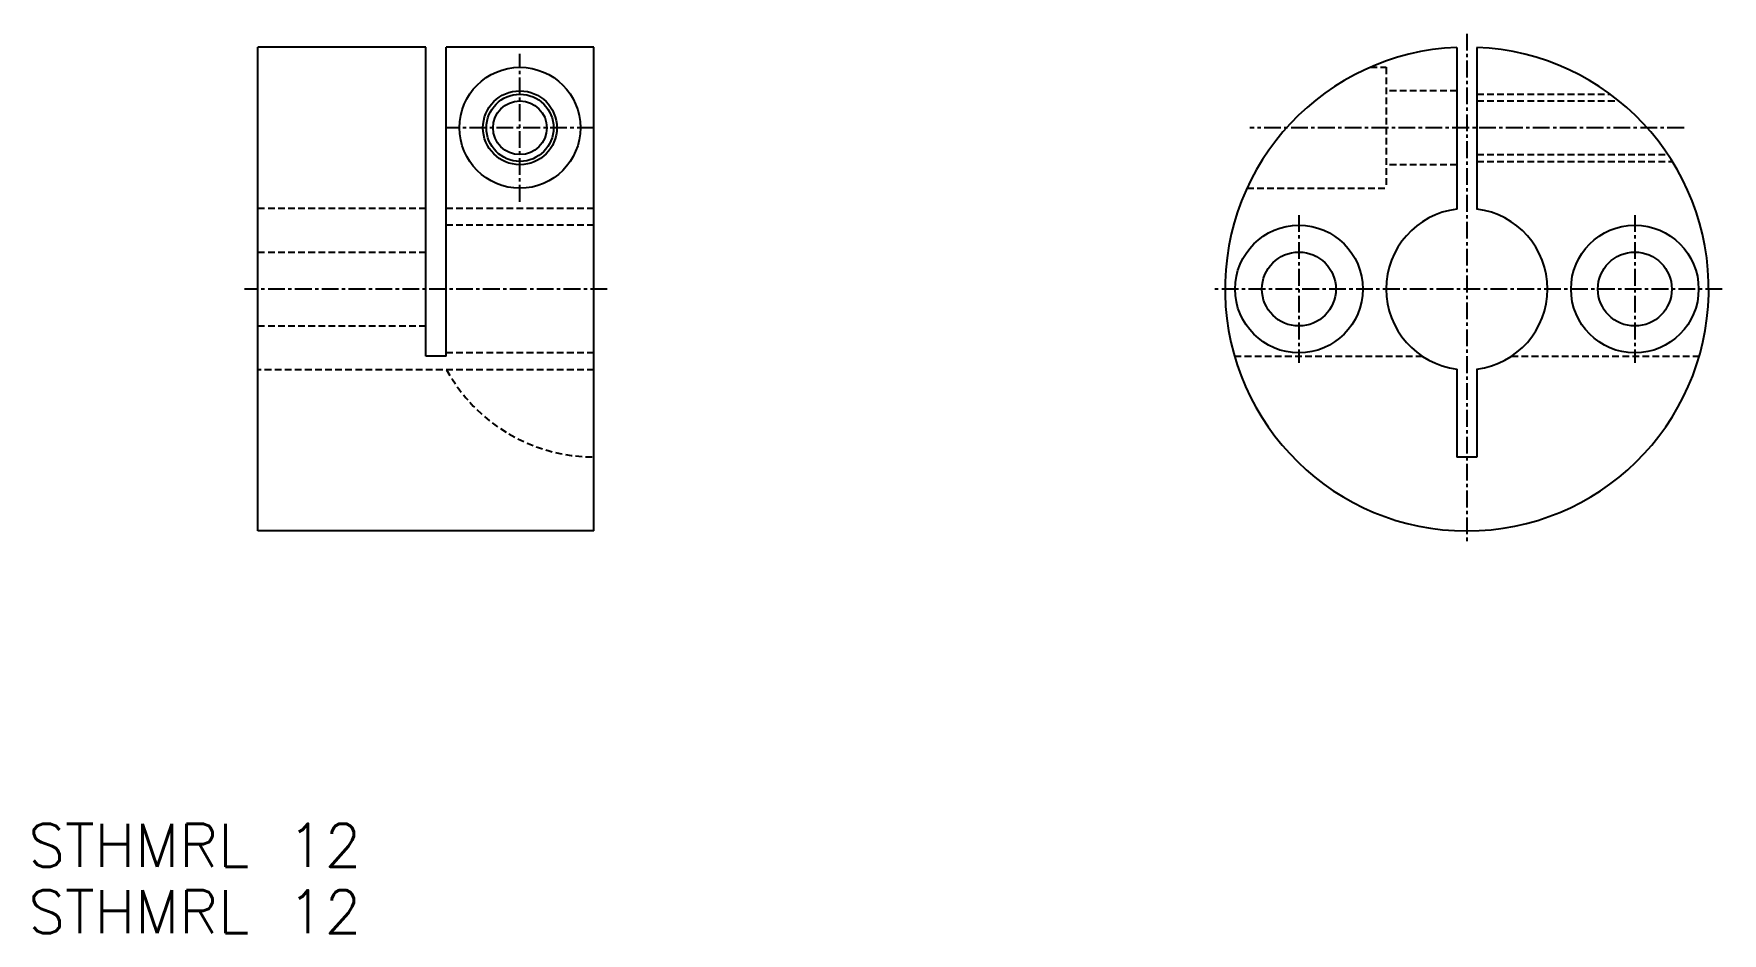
# Model space of a CAD drawing. Extents: x 105 to 231, y -161 to -94.
import ezdxf

# ---------------------------------------------------------------- set-up
doc = ezdxf.new("R2010")
doc.units = 0
doc.linetypes.add('CENTER', pattern=[2, 1.25, -0.25, 0.25, -0.25])
doc.linetypes.add('DASHED', pattern=[0.75, 0.5, -0.25])
doc.layers.get('0').update_dxf_attribs({"linetype": 'CONTINUOUS'})
doc.layers.add('CENTER', color=1, linetype='CENTER')
doc.styles.get("Standard").update_dxf_attribs({"font": 'txt.shx', "bigfont": 'bigfont.shx'})

msp = doc.modelspace()

# ---------------------------------------------------------------- linework, layer by layer
at = {"color": 7, "linetype": 'CONTINUOUS'}
for p, q in [((121.98, -130.81), (121.98, -94.81)), ((134.48, -94.81), (121.98, -94.81)), ((134.48, -117.81), (134.48, -94.81)), ((135.98, -117.81), (135.98, -94.81)), ((146.98, -94.81), (135.98, -94.81)), ((146.98, -130.81), (146.98, -94.81)), ((211.21, -94.83), (211.21, -106.86)), ((212.71, -94.83), (212.71, -106.86)), ((135.98, -117.81), (134.48, -117.81)), ((211.21, -118.77), (211.21, -125.31)), ((212.71, -118.77), (212.71, -125.31)), ((212.71, -125.31), (211.21, -125.31)), ((146.98, -130.81), (121.98, -130.81))]:
    msp.add_line(p, q, dxfattribs=at)
at = {"color": 3, "linetype": 'DASHED'}
for p, q in [((204.77, -96.31), (205.96, -96.31)), ((205.96, -96.31), (205.96, -105.31)), ((211.21, -98.06), (205.96, -98.06)), ((212.71, -98.31), (222.63, -98.31)), ((212.71, -98.81), (223.28, -98.81)), ((212.71, -102.81), (226.93, -102.81)), ((211.21, -103.56), (205.96, -103.56)), ((212.71, -103.31), (227.25, -103.31)), ((195.6, -105.31), (205.96, -105.31)), ((134.48, -106.81), (121.98, -106.81)), ((146.98, -106.81), (135.98, -106.81)), ((146.98, -108.06), (135.98, -108.06)), ((121.98, -110.06), (134.48, -110.06)), ((121.98, -115.56), (134.48, -115.56)), ((146.98, -117.56), (135.98, -117.56)), ((194.67, -117.81), (208.65, -117.81)), ((215.28, -117.81), (229.26, -117.81)), ((146.98, -118.81), (121.98, -118.81))]:
    msp.add_line(p, q, dxfattribs=at)
at = {"color": 7, "linetype": 'CONTINUOUS'}
for centre, radius in [((141.48, -100.81), 4.5), ((141.48, -100.81), 2.75), ((141.48, -100.81), 2), ((199.46, -112.81), 4.75), ((224.46, -112.81), 4.75), ((199.46, -112.81), 2.75), ((224.46, -112.81), 2.75)]:
    msp.add_circle(centre, radius, dxfattribs=at)
at = {"color": 3, "linetype": 'CONTINUOUS'}
msp.add_circle((141.48, -100.81), 2.5, dxfattribs=at)
at = {"color": 7, "linetype": 'CONTINUOUS'}
for radius, start, end in [(18, 92.388, 87.612), (6, 97.1808, 262.8192), (6, 277.1808, 82.8192)]:
    msp.add_arc((211.96, -112.81), radius, start, end, dxfattribs=at)
at = {"color": 3, "linetype": 'DASHED'}
msp.add_arc((146.98, -112.81), 12.5, 208.6854, 270, dxfattribs=at)
at = {"layer": 'CENTER', "color": 1, "linetype": 'CENTER'}
for p, q in [((211.96, -93.81), (211.96, -131.81)), ((141.48, -106.31), (141.48, -95.31)), ((146.98, -100.81), (135.98, -100.81)), ((228.12, -100.81), (195.81, -100.81)), ((199.46, -107.31), (199.46, -118.31)), ((224.46, -107.31), (224.46, -118.31)), ((147.98, -112.81), (120.98, -112.81)), ((230.96, -112.81), (192.96, -112.81))]:
    msp.add_line(p, q, dxfattribs=at)

# ---------------------------------------------------------------- texts
at = {"color": 7, "linetype": 'CONTINUOUS'}
for p in [(104.88, -155.8), (104.88, -160.75)]:
    msp.add_text('STHMRL 12', height=3.2, dxfattribs=at).set_placement(p)

doc.saveas('drawing.dxf')
